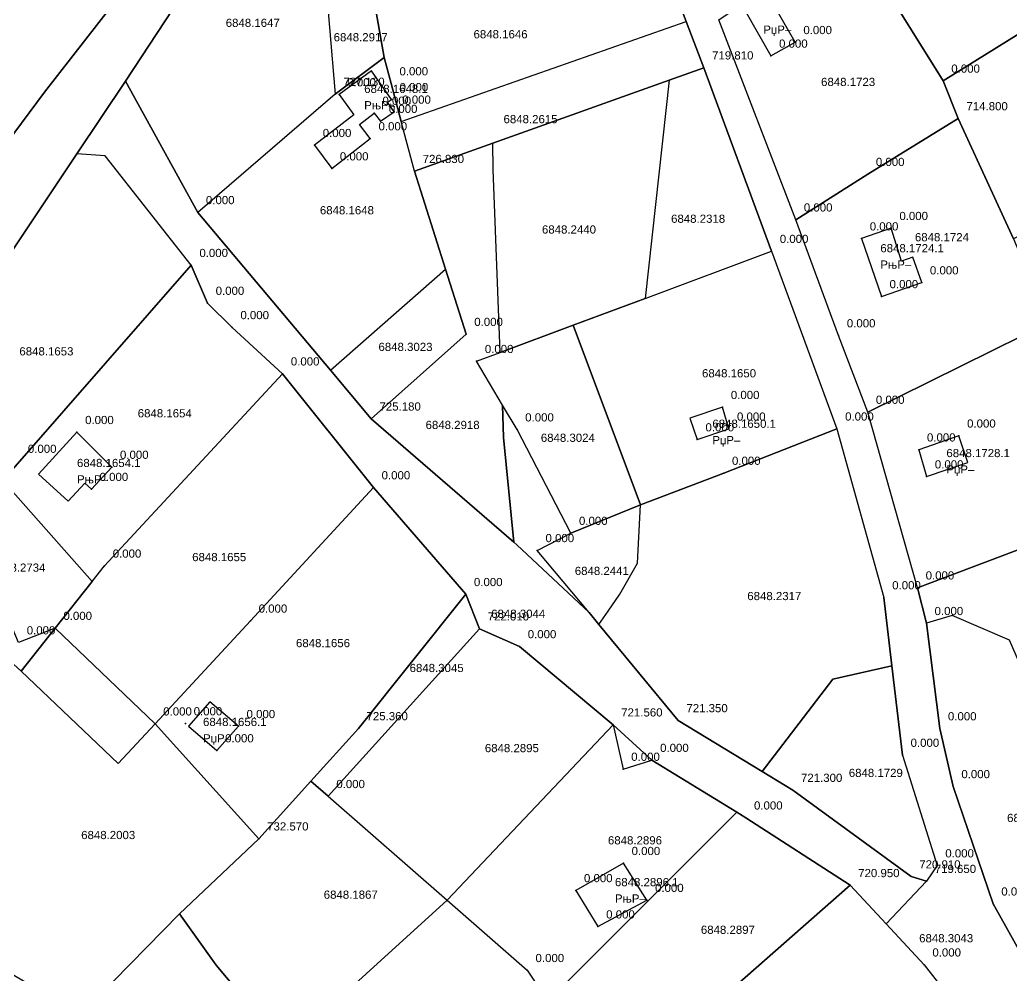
# Model space of a CAD drawing. Header units: metres. Extents: x 8504925 to 8509157, y 4588840 to 4591954.
# Drawn here: x 8505812 to 8505933.1, y 4590792.2 to 4590909 of the extents above; entities that cross this region are included whole.
import ezdxf

# ---------------------------------------------------------------- set-up
doc = ezdxf.new("R2010")
doc.units = ezdxf.units.M
for name, color, linetype in [('cad13', 30, 'Continuous'), ('cad144', 7, 'Continuous'), ('cad146', 7, 'Continuous'), ('cad176', 7, 'Continuous'), ('cad_cont_1', 30, 'Continuous'), ('cad_cont_2', 7, 'Continuous'), ('cad_cont_3', 7, 'Continuous'), ('points', 1, 'Continuous'), ('texts', 7, 'Continuous')]:
    doc.layers.add(name, color=color, linetype=linetype)
doc.styles.get("Standard").update_dxf_attribs({"font": 'arial.ttf'})

msp = doc.modelspace()

# ---------------------------------------------------------------- linework, layer by layer
at = {"layer": 'cad13'}
for points in [[(8505903.7, 4590904.55), (8505906.67, 4590906.21), (8505904.36, 4590910.25), (8505905.28, 4590910.97), (8505904.5, 4590912.42), (8505900.51, 4590910.14), (8505903.7, 4590904.55)], [(8505857.35, 4590899.24), (8505854.92, 4590902.73), (8505850.96, 4590899.83), (8505852.76, 4590897.35), (8505847.96, 4590893.63), (8505850.05, 4590890.78), (8505854.77, 4590894.45), (8505853.43, 4590896.15), (8505855.25, 4590897.57), (8505856.03, 4590896.58), (8505857.67, 4590897.71), (8505856.85, 4590898.89), (8505857.35, 4590899.24)], [(8505917.2, 4590875.16), (8505922.13, 4590876.85), (8505921.06, 4590879.96), (8505919.64, 4590879.48), (8505918.4, 4590883.49), (8505914.78, 4590882.22), (8505917.2, 4590875.16)], [(8505894.71, 4590857.67), (8505898.56, 4590858.98), (8505897.81, 4590861.62), (8505893.82, 4590860.27), (8505894.71, 4590857.67)], [(8505817.86, 4590850.13), (8505819.89, 4590852.34), (8505820.7, 4590851.61), (8505823.19, 4590854.31), (8505818.93, 4590858.56), (8505814.24, 4590853.45), (8505817.86, 4590850.13)], [(8505922.73, 4590853.14), (8505927.78, 4590854.88), (8505926.67, 4590858.13), (8505921.77, 4590856.43), (8505922.73, 4590853.14)], [(8505836.03, 4590819.67), (8505838.65, 4590822.63), (8505835.15, 4590825.63), (8505832.56, 4590822.63), (8505836.03, 4590819.67)], [(8505882.58, 4590798.15), (8505888.55, 4590801.39), (8505885.69, 4590805.9), (8505879.87, 4590802.58), (8505882.58, 4590798.15)]]:
    msp.add_lwpolyline(points, dxfattribs=at)
at = {"layer": 'cad144'}
for points in [[(8505893.361, 4590908.761), (8505887.82, 4590923.38)], [(8505913.32, 4590919.76), (8505919.95, 4590909.22), (8505924.74, 4590901.5)], [(8505924.74, 4590901.5), (8505937.87, 4590909.63), (8505944.1, 4590912.97)], [(8505856.48, 4590904.37), (8505855.13, 4590912.02)], [(8505895.52, 4590903.11), (8505893.361, 4590908.761)], [(8505906.73, 4590884.53), (8505897.36, 4590908.96)], [(8505850.47, 4590899.89), (8505856.48, 4590904.37)], [(8505856.48, 4590904.37), (8505857.33, 4590901.17)], [(8505891.261, 4590901.58), (8505895.52, 4590903.11)], [(8505895.52, 4590903.11), (8505903.79, 4590880.69)], [(8505858.547, 4590896.535), (8505857.33, 4590901.17)], [(8505869.753, 4590893.883), (8505891.261, 4590901.58)], [(8505924.74, 4590901.5), (8505926.59, 4590896.9)], [(8505850.47, 4590899.89), (8505833.69, 4590885.43)], [(8505860.17, 4590890.46), (8505858.547, 4590896.535)], [(8505906.73, 4590884.53), (8505915.53, 4590890.1), (8505926.59, 4590896.9)], [(8505926.59, 4590896.9), (8505933.34, 4590882.19)], [(8505860.17, 4590890.46), (8505869.753, 4590893.883)], [(8505863.947, 4590878.489), (8505860.17, 4590890.46)], [(8505849.897, 4590866.136), (8505833.69, 4590885.43)], [(8505915.53, 4590861.03), (8505911.98, 4590870.38), (8505906.73, 4590884.53)], [(8505888.326, 4590874.909), (8505903.79, 4590880.69)], [(8505903.79, 4590880.69), (8505911.77, 4590858.99)], [(8505811.94, 4590855.04), (8505832.89, 4590878.97)], [(8505832.89, 4590878.97), (8505834.88, 4590874.35), (8505837.9, 4590871.38)], [(8505866.47, 4590870.55), (8505863.947, 4590878.489)], [(8505879.532, 4590871.627), (8505888.326, 4590874.909)], [(8505915.53, 4590861.03), (8505934.46, 4590870.39), (8505937.11, 4590873.19)], [(8505870.647, 4590868.311), (8505879.532, 4590871.627)], [(8505837.9, 4590871.38), (8505844.06, 4590865.72)], [(8505866.47, 4590870.55), (8505854.89, 4590860.21)], [(8505870.902, 4590861.885), (8505867.76, 4590867.24), (8505870.647, 4590868.311)], [(8505844.06, 4590865.72), (8505822.3, 4590842.24)], [(8505844.06, 4590865.72), (8505855.15, 4590851.81)], [(8505854.89, 4590860.21), (8505849.897, 4590866.136)], [(8505872.69, 4590858.88), (8505870.902, 4590861.885)], [(8505921.61, 4590839.57), (8505915.53, 4590861.03)], [(8505887.77, 4590849.7), (8505897.95, 4590853.58), (8505911.77, 4590858.99)], [(8505911.77, 4590858.99), (8505917.52, 4590838.37)], [(8505828.47, 4590822.95), (8505840.13, 4590835.52), (8505855.15, 4590851.81)], [(8505855.15, 4590851.81), (8505866.43, 4590838.76)], [(8505921.61, 4590839.57), (8505951.97, 4590851.05)], [(8505879.26, 4590846.24), (8505887.77, 4590849.7)], [(8505816.28, 4590834.63), (8505811.8, 4590832.86), (8505807.48, 4590843), (8505805.53, 4590847.57)], [(8505875.17, 4590844.13), (8505879.26, 4590846.24)], [(8505881.51, 4590836.55), (8505875.17, 4590844.13)], [(8505820.776, 4590840.306), (8505822.3, 4590842.24)], [(8505816.28, 4590834.63), (8505820.776, 4590840.306)], [(8505921.61, 4590839.57), (8505922.7, 4590835.22)], [(8505866.43, 4590838.76), (8505853.31, 4590822.37)], [(8505918.487, 4590830.01), (8505917.52, 4590838.37)], [(8505882.666, 4590835.07), (8505881.51, 4590836.55)], [(8505816.28, 4590834.63), (8505828.47, 4590822.95)], [(8505868.11, 4590834.56), (8505849.62, 4590814.08)], [(8505868.11, 4590834.56), (8505873, 4590832.39), (8505884.42, 4590822.83)], [(8505902.628, 4590817.113), (8505892.38, 4590823.35), (8505882.666, 4590835.07)], [(8505922.7, 4590835.22), (8505924.33, 4590822.36)], [(8505919.77, 4590819.12), (8505918.487, 4590830.01)], [(8505828.47, 4590822.95), (8505841.17, 4590808.9)], [(8505847.492, 4590815.921), (8505853.31, 4590822.37)], [(8505884.42, 4590822.83), (8505885.64, 4590817.41), (8505889.17, 4590818.5)], [(8505930.85, 4590800.95), (8505925.97, 4590815.29), (8505924.33, 4590822.36)], [(8505889.17, 4590818.5), (8505899.528, 4590812.127)], [(8505919.77, 4590819.12), (8505924.01, 4590805.61), (8505922.72, 4590803.71)], [(8505906.38, 4590814.84), (8505902.628, 4590817.113)], [(8505841.17, 4590808.9), (8505847.492, 4590815.921)], [(8505922.72, 4590803.71), (8505920.83, 4590804.26), (8505906.38, 4590814.84)], [(8505849.62, 4590814.08), (8505864.139, 4590801.38)], [(8505899.528, 4590812.127), (8505900.64, 4590811.46), (8505913.37, 4590803.2)], [(8505898.51, 4590790.15), (8505913.37, 4590803.2)], [(8505913.37, 4590803.2), (8505917.766, 4590798.489)], [(8505864.139, 4590801.38), (8505873.95, 4590792.82)], [(8505935.352, 4590792.92), (8505930.85, 4590800.95)], [(8505917.766, 4590798.489), (8505922.43, 4590793.5), (8505930.96, 4590782.51), (8505937.13, 4590774.81), (8505936.75, 4590774.23)], [(8505873.95, 4590792.82), (8505876.435, 4590789.056)]]:
    msp.add_lwpolyline(points, dxfattribs=at)
at = {"layer": 'cad146'}
for points in [[(8505824.88, 4590901.47), (8505832.6, 4590913.28), (8505834.45, 4590915.76), (8505842.52, 4590925.52), (8505846.82, 4590930.06), (8505847.82, 4590930.71)], [(8505847.82, 4590930.71), (8505848.42, 4590924.34), (8505850.47, 4590899.89)], [(8505858.547, 4590896.535), (8505893.361, 4590908.761)], [(8505818.93, 4590892.58), (8505824.88, 4590901.47)], [(8505833.69, 4590885.43), (8505824.88, 4590901.47)], [(8505891.261, 4590901.58), (8505888.326, 4590874.909)], [(8505870.647, 4590868.311), (8505869.78, 4590890.66), (8505869.753, 4590893.883)], [(8505791.36, 4590851.64), (8505794.39, 4590855.34), (8505808.78, 4590877.45), (8505818.93, 4590892.58)], [(8505832.89, 4590878.97), (8505822.38, 4590892.32), (8505818.93, 4590892.58)], [(8505849.897, 4590866.136), (8505863.947, 4590878.489)], [(8505879.532, 4590871.627), (8505887.77, 4590849.7)], [(8505872.29, 4590845.14), (8505871.05, 4590857.92), (8505870.902, 4590861.885)], [(8505872.29, 4590845.14), (8505854.89, 4590860.21)], [(8505879.26, 4590846.24), (8505872.69, 4590858.88)], [(8505820.776, 4590840.306), (8505809.886, 4590852.647)], [(8505882.666, 4590835.07), (8505883.81, 4590836.7), (8505885.27, 4590838.78), (8505887.39, 4590842.56), (8505887.77, 4590849.7)], [(8505881.51, 4590836.55), (8505872.67, 4590844.79), (8505872.29, 4590845.14)], [(8505866.43, 4590838.76), (8505868.11, 4590834.56)], [(8505940.28, 4590816.1), (8505932.84, 4590833.15), (8505925.854, 4590836.155), (8505922.7, 4590835.22)], [(8505812.109, 4590829.368), (8505816.28, 4590834.63)], [(8505812.109, 4590829.368), (8505811.19, 4590830.24)], [(8505828.47, 4590822.95), (8505823.982, 4590818.094), (8505812.109, 4590829.368)], [(8505918.487, 4590830.01), (8505911.26, 4590828.38), (8505902.628, 4590817.113)], [(8505864.139, 4590801.38), (8505884.42, 4590822.83)], [(8505884.42, 4590822.83), (8505889.17, 4590818.5)], [(8505849.62, 4590814.08), (8505847.492, 4590815.921)], [(8505876.435, 4590789.056), (8505899.528, 4590812.127)], [(8505831.46, 4590799.71), (8505841.17, 4590808.9)], [(8505917.766, 4590798.489), (8505922.72, 4590803.71)], [(8505844.37, 4590783.39), (8505864.139, 4590801.38)], [(8505819.42, 4590787.41), (8505831.46, 4590799.71)], [(8505844.37, 4590783.39), (8505835.96, 4590793.46), (8505831.46, 4590799.71)]]:
    msp.add_lwpolyline(points, dxfattribs=at)
at = {"layer": 'cad176'}
msp.add_lwpolyline([(8505804.03, 4591026.49), (8505817.1, 4590997.19), (8505821.29, 4590982.35), (8505830.3, 4590959.36), (8505833.09, 4590942.63), (8505835.56, 4590929.31), (8505830.74, 4590928.71), (8505831.13, 4590920.88), (8505814.98, 4590900.11), (8505804.75, 4590886.41), (8505794.15, 4590863.86), (8505789.97, 4590855.31), (8505752.54, 4590842.8)], dxfattribs=at)
at = {"layer": 'cad_cont_1'}
for points in [[(8505903.7, 4590904.55), (8505906.67, 4590906.21), (8505904.36, 4590910.25), (8505905.28, 4590910.97), (8505904.5, 4590912.42), (8505900.51, 4590910.14), (8505903.7, 4590904.55)], [(8505857.35, 4590899.24), (8505854.92, 4590902.73), (8505850.96, 4590899.83), (8505852.76, 4590897.35), (8505847.96, 4590893.63), (8505850.05, 4590890.78), (8505854.77, 4590894.45), (8505853.43, 4590896.15), (8505855.25, 4590897.57), (8505856.03, 4590896.58), (8505857.67, 4590897.71), (8505856.85, 4590898.89), (8505857.35, 4590899.24)], [(8505917.2, 4590875.16), (8505922.13, 4590876.85), (8505921.06, 4590879.96), (8505919.64, 4590879.48), (8505918.4, 4590883.49), (8505914.78, 4590882.22), (8505917.2, 4590875.16)], [(8505894.71, 4590857.67), (8505898.56, 4590858.98), (8505897.81, 4590861.62), (8505893.82, 4590860.27), (8505894.71, 4590857.67)], [(8505817.86, 4590850.13), (8505819.89, 4590852.34), (8505820.7, 4590851.61), (8505823.19, 4590854.31), (8505818.93, 4590858.56), (8505814.24, 4590853.45), (8505817.86, 4590850.13)], [(8505922.73, 4590853.14), (8505927.78, 4590854.88), (8505926.67, 4590858.13), (8505921.77, 4590856.43), (8505922.73, 4590853.14)], [(8505836.03, 4590819.67), (8505838.65, 4590822.63), (8505835.15, 4590825.63), (8505832.56, 4590822.63), (8505836.03, 4590819.67)], [(8505882.58, 4590798.15), (8505888.55, 4590801.39), (8505885.69, 4590805.9), (8505879.87, 4590802.58), (8505882.58, 4590798.15)]]:
    msp.add_lwpolyline(points, dxfattribs=at)
at = {"layer": 'cad_cont_2'}
for points in [[(8505913.32, 4590919.76), (8505911.55, 4590922.4), (8505915, 4590924.69), (8505915, 4590924.69), (8505929.852, 4590933.121), (8505929.852, 4590933.121), (8505935.8, 4590923.35), (8505942.33, 4590915.64), (8505942.33, 4590915.64), (8505944.1, 4590912.97), (8505944.1, 4590912.97), (8505937.87, 4590909.63), (8505924.74, 4590901.5), (8505924.74, 4590901.5), (8505919.95, 4590909.22), (8505913.32, 4590919.76)], [(8505847.82, 4590930.71), (8505848.42, 4590924.34), (8505850.47, 4590899.89), (8505850.47, 4590899.89), (8505856.48, 4590904.37), (8505856.48, 4590904.37), (8505855.13, 4590912.02), (8505855.13, 4590912.02), (8505854.048, 4590915.857), (8505854.048, 4590915.857), (8505849.66, 4590931.44), (8505849.66, 4590931.44), (8505847.82, 4590930.71)], [(8505833.69, 4590885.43), (8505824.88, 4590901.47), (8505824.88, 4590901.47), (8505832.6, 4590913.28), (8505834.45, 4590915.76), (8505842.52, 4590925.52), (8505846.82, 4590930.06), (8505847.82, 4590930.71), (8505847.82, 4590930.71), (8505848.42, 4590924.34), (8505850.47, 4590899.89), (8505850.47, 4590899.89), (8505833.69, 4590885.43)], [(8505887.82, 4590923.38), (8505873.39, 4590916.97), (8505855.13, 4590912.02), (8505855.13, 4590912.02), (8505856.48, 4590904.37), (8505856.48, 4590904.37), (8505857.33, 4590901.17), (8505857.33, 4590901.17), (8505858.547, 4590896.535), (8505858.547, 4590896.535), (8505893.361, 4590908.761), (8505893.361, 4590908.761), (8505887.82, 4590923.38)], [(8505887.82, 4590923.38), (8505893.361, 4590908.761), (8505893.361, 4590908.761), (8505895.52, 4590903.11), (8505895.52, 4590903.11), (8505903.79, 4590880.69), (8505903.79, 4590880.69), (8505911.77, 4590858.99), (8505911.77, 4590858.99), (8505917.52, 4590838.37), (8505917.52, 4590838.37), (8505918.487, 4590830.01), (8505918.487, 4590830.01), (8505919.77, 4590819.12), (8505919.77, 4590819.12), (8505924.01, 4590805.61), (8505922.72, 4590803.71), (8505922.72, 4590803.71), (8505917.766, 4590798.489), (8505917.766, 4590798.489), (8505922.43, 4590793.5), (8505930.96, 4590782.51)], [(8505764.02, 4590825.89), (8505761.96, 4590829.33), (8505755.82, 4590835.38), (8505754.37, 4590840.88), (8505752.54, 4590842.8), (8505752.54, 4590842.8), (8505789.97, 4590855.31), (8505794.15, 4590863.86), (8505804.75, 4590886.41), (8505814.98, 4590900.11), (8505831.13, 4590920.88)], [(8505897.36, 4590908.96), (8505913.32, 4590919.76), (8505913.32, 4590919.76), (8505919.95, 4590909.22), (8505924.74, 4590901.5), (8505924.74, 4590901.5), (8505926.59, 4590896.9), (8505926.59, 4590896.9), (8505915.53, 4590890.1), (8505906.73, 4590884.53), (8505906.73, 4590884.53), (8505897.36, 4590908.96)], [(8505832.6, 4590913.28), (8505824.88, 4590901.47), (8505824.88, 4590901.47), (8505818.93, 4590892.58), (8505818.93, 4590892.58), (8505808.78, 4590877.45), (8505794.39, 4590855.34), (8505791.36, 4590851.64), (8505791.36, 4590851.64), (8505764.02, 4590825.89)], [(8505951.17, 4590913.15), (8505957.27, 4590901.77), (8505956.51, 4590901.5), (8505957.04, 4590900.52), (8505957.04, 4590900.52), (8505959.66, 4590895.14), (8505959.66, 4590895.14), (8505956.23, 4590893.38), (8505956.23, 4590893.38), (8505955.094, 4590892.884), (8505955.094, 4590892.884), (8505950.89, 4590891.04), (8505950.89, 4590891.04), (8505933.34, 4590882.19), (8505933.34, 4590882.19), (8505926.59, 4590896.9), (8505926.59, 4590896.9), (8505924.74, 4590901.5)], [(8505924.74, 4590901.5), (8505937.87, 4590909.63)], [(8505858.547, 4590896.535), (8505893.361, 4590908.761), (8505893.361, 4590908.761), (8505895.52, 4590903.11), (8505895.52, 4590903.11), (8505891.261, 4590901.58), (8505891.261, 4590901.58), (8505869.753, 4590893.883), (8505869.753, 4590893.883), (8505860.17, 4590890.46), (8505860.17, 4590890.46), (8505858.547, 4590896.535)], [(8505937.45, 4590789.19), (8505935.352, 4590792.92), (8505935.352, 4590792.92), (8505930.85, 4590800.95), (8505930.85, 4590800.95), (8505925.97, 4590815.29), (8505924.33, 4590822.36), (8505924.33, 4590822.36), (8505922.7, 4590835.22), (8505922.7, 4590835.22), (8505921.61, 4590839.57), (8505921.61, 4590839.57), (8505915.53, 4590861.03), (8505915.53, 4590861.03), (8505911.98, 4590870.38), (8505906.73, 4590884.53), (8505906.73, 4590884.53), (8505897.36, 4590908.96)], [(8505850.47, 4590899.89), (8505833.69, 4590885.43), (8505833.69, 4590885.43), (8505849.897, 4590866.136), (8505849.897, 4590866.136), (8505863.947, 4590878.489), (8505863.947, 4590878.489), (8505860.17, 4590890.46), (8505860.17, 4590890.46), (8505858.547, 4590896.535), (8505858.547, 4590896.535), (8505857.33, 4590901.17), (8505857.33, 4590901.17), (8505856.48, 4590904.37), (8505856.48, 4590904.37), (8505850.47, 4590899.89)], [(8505888.326, 4590874.909), (8505903.79, 4590880.69), (8505903.79, 4590880.69), (8505895.52, 4590903.11), (8505895.52, 4590903.11), (8505891.261, 4590901.58), (8505891.261, 4590901.58), (8505888.326, 4590874.909)], [(8505832.89, 4590878.97), (8505822.38, 4590892.32), (8505818.93, 4590892.58), (8505818.93, 4590892.58), (8505824.88, 4590901.47), (8505824.88, 4590901.47), (8505833.69, 4590885.43), (8505833.69, 4590885.43), (8505849.897, 4590866.136), (8505849.897, 4590866.136), (8505854.89, 4590860.21), (8505854.89, 4590860.21), (8505872.29, 4590845.14), (8505872.29, 4590845.14), (8505872.67, 4590844.79), (8505881.51, 4590836.55), (8505881.51, 4590836.55), (8505882.666, 4590835.07), (8505882.666, 4590835.07), (8505892.38, 4590823.35), (8505902.628, 4590817.113), (8505902.628, 4590817.113), (8505906.38, 4590814.84), (8505906.38, 4590814.84), (8505920.83, 4590804.26), (8505922.72, 4590803.71), (8505922.72, 4590803.71), (8505917.766, 4590798.489), (8505917.766, 4590798.489), (8505913.37, 4590803.2), (8505913.37, 4590803.2), (8505900.64, 4590811.46), (8505899.528, 4590812.127), (8505899.528, 4590812.127), (8505889.17, 4590818.5), (8505889.17, 4590818.5), (8505884.42, 4590822.83), (8505884.42, 4590822.83), (8505873, 4590832.39), (8505868.11, 4590834.56), (8505868.11, 4590834.56), (8505866.43, 4590838.76), (8505866.43, 4590838.76), (8505855.15, 4590851.81), (8505855.15, 4590851.81), (8505844.06, 4590865.72), (8505844.06, 4590865.72), (8505837.9, 4590871.38), (8505837.9, 4590871.38), (8505834.88, 4590874.35), (8505832.89, 4590878.97)], [(8505869.753, 4590893.883), (8505891.261, 4590901.58), (8505891.261, 4590901.58), (8505888.326, 4590874.909), (8505888.326, 4590874.909), (8505879.532, 4590871.627), (8505879.532, 4590871.627), (8505870.647, 4590868.311), (8505870.647, 4590868.311), (8505869.78, 4590890.66), (8505869.753, 4590893.883)], [(8505906.73, 4590884.53), (8505915.53, 4590890.1), (8505926.59, 4590896.9), (8505926.59, 4590896.9), (8505933.34, 4590882.19), (8505933.34, 4590882.19), (8505937.11, 4590873.19), (8505937.11, 4590873.19), (8505934.46, 4590870.39), (8505915.53, 4590861.03), (8505915.53, 4590861.03), (8505911.98, 4590870.38), (8505906.73, 4590884.53)], [(8505866.47, 4590870.55), (8505854.89, 4590860.21), (8505854.89, 4590860.21), (8505872.29, 4590845.14), (8505872.29, 4590845.14), (8505871.05, 4590857.92), (8505870.902, 4590861.885), (8505870.902, 4590861.885), (8505867.76, 4590867.24), (8505870.647, 4590868.311), (8505870.647, 4590868.311), (8505869.78, 4590890.66), (8505869.753, 4590893.883), (8505869.753, 4590893.883), (8505860.17, 4590890.46), (8505860.17, 4590890.46), (8505863.947, 4590878.489), (8505863.947, 4590878.489), (8505866.47, 4590870.55)], [(8505791.36, 4590851.64), (8505799.21, 4590843.28), (8505799.21, 4590843.28), (8505805.53, 4590847.57), (8505805.53, 4590847.57), (8505809.886, 4590852.647), (8505809.886, 4590852.647), (8505811.94, 4590855.04), (8505811.94, 4590855.04), (8505832.89, 4590878.97), (8505832.89, 4590878.97), (8505822.38, 4590892.32), (8505818.93, 4590892.58), (8505818.93, 4590892.58), (8505808.78, 4590877.45), (8505794.39, 4590855.34), (8505791.36, 4590851.64)], [(8505879.532, 4590871.627), (8505888.326, 4590874.909), (8505888.326, 4590874.909), (8505903.79, 4590880.69), (8505903.79, 4590880.69), (8505911.77, 4590858.99), (8505911.77, 4590858.99), (8505897.95, 4590853.58), (8505887.77, 4590849.7), (8505887.77, 4590849.7), (8505879.532, 4590871.627)], [(8505811.94, 4590855.04), (8505809.886, 4590852.647), (8505809.886, 4590852.647), (8505820.776, 4590840.306), (8505820.776, 4590840.306), (8505822.3, 4590842.24), (8505822.3, 4590842.24), (8505844.06, 4590865.72), (8505844.06, 4590865.72), (8505837.9, 4590871.38), (8505837.9, 4590871.38), (8505834.88, 4590874.35), (8505832.89, 4590878.97), (8505832.89, 4590878.97), (8505811.94, 4590855.04)], [(8505849.897, 4590866.136), (8505863.947, 4590878.489), (8505863.947, 4590878.489), (8505866.47, 4590870.55), (8505866.47, 4590870.55), (8505854.89, 4590860.21), (8505854.89, 4590860.21), (8505849.897, 4590866.136)], [(8505915.53, 4590861.03), (8505934.46, 4590870.39), (8505937.11, 4590873.19), (8505937.11, 4590873.19), (8505944.4, 4590867.8), (8505944.4, 4590867.8), (8505950.51, 4590854.28), (8505951.97, 4590851.05), (8505951.97, 4590851.05), (8505921.61, 4590839.57), (8505921.61, 4590839.57), (8505915.53, 4590861.03)], [(8505870.902, 4590861.885), (8505867.76, 4590867.24), (8505870.647, 4590868.311), (8505870.647, 4590868.311), (8505879.532, 4590871.627), (8505879.532, 4590871.627), (8505887.77, 4590849.7), (8505887.77, 4590849.7), (8505879.26, 4590846.24), (8505879.26, 4590846.24), (8505872.69, 4590858.88), (8505872.69, 4590858.88), (8505870.902, 4590861.885)], [(8505812.109, 4590829.368), (8505816.28, 4590834.63), (8505816.28, 4590834.63), (8505820.776, 4590840.306), (8505820.776, 4590840.306), (8505822.3, 4590842.24), (8505822.3, 4590842.24), (8505844.06, 4590865.72), (8505844.06, 4590865.72), (8505855.15, 4590851.81), (8505855.15, 4590851.81), (8505840.13, 4590835.52), (8505828.47, 4590822.95), (8505828.47, 4590822.95), (8505823.982, 4590818.094), (8505812.109, 4590829.368)], [(8505872.69, 4590858.88), (8505870.902, 4590861.885), (8505870.902, 4590861.885), (8505871.05, 4590857.92), (8505872.29, 4590845.14), (8505872.29, 4590845.14), (8505872.67, 4590844.79), (8505881.51, 4590836.55), (8505881.51, 4590836.55), (8505882.666, 4590835.07), (8505882.666, 4590835.07), (8505883.81, 4590836.7), (8505885.27, 4590838.78), (8505887.39, 4590842.56), (8505887.77, 4590849.7), (8505887.77, 4590849.7), (8505879.26, 4590846.24), (8505879.26, 4590846.24), (8505872.69, 4590858.88)], [(8505882.666, 4590835.07), (8505883.81, 4590836.7), (8505885.27, 4590838.78), (8505887.39, 4590842.56), (8505887.77, 4590849.7), (8505887.77, 4590849.7), (8505897.95, 4590853.58), (8505911.77, 4590858.99), (8505911.77, 4590858.99), (8505917.52, 4590838.37), (8505917.52, 4590838.37), (8505918.487, 4590830.01), (8505918.487, 4590830.01), (8505911.26, 4590828.38), (8505902.628, 4590817.113), (8505902.628, 4590817.113), (8505892.38, 4590823.35), (8505882.666, 4590835.07)], [(8505921.61, 4590839.57), (8505951.97, 4590851.05), (8505951.97, 4590851.05), (8505958.84, 4590853.52), (8505958.84, 4590853.52), (8505959.64, 4590851.23), (8505959.64, 4590851.23), (8505964.43, 4590837.75), (8505964.43, 4590837.75), (8505970.982, 4590818.786), (8505970.982, 4590818.786), (8505940.28, 4590816.1), (8505940.28, 4590816.1), (8505932.84, 4590833.15), (8505925.854, 4590836.155), (8505922.7, 4590835.22), (8505922.7, 4590835.22), (8505921.61, 4590839.57)], [(8505799.21, 4590843.28), (8505805.53, 4590847.57), (8505805.53, 4590847.57), (8505809.886, 4590852.647), (8505809.886, 4590852.647), (8505820.776, 4590840.306), (8505820.776, 4590840.306), (8505816.28, 4590834.63), (8505816.28, 4590834.63), (8505812.109, 4590829.368), (8505812.109, 4590829.368), (8505811.19, 4590830.24), (8505811.19, 4590830.24), (8505810.9, 4590830.55), (8505799.21, 4590843.28)], [(8505828.47, 4590822.95), (8505840.13, 4590835.52), (8505855.15, 4590851.81), (8505855.15, 4590851.81), (8505866.43, 4590838.76), (8505866.43, 4590838.76), (8505853.31, 4590822.37), (8505853.31, 4590822.37), (8505847.492, 4590815.921), (8505847.492, 4590815.921), (8505841.17, 4590808.9), (8505841.17, 4590808.9), (8505828.47, 4590822.95)], [(8505847.492, 4590815.921), (8505853.31, 4590822.37), (8505853.31, 4590822.37), (8505866.43, 4590838.76), (8505866.43, 4590838.76), (8505868.11, 4590834.56), (8505868.11, 4590834.56), (8505849.62, 4590814.08), (8505849.62, 4590814.08), (8505847.492, 4590815.921)], [(8505922.7, 4590835.22), (8505924.33, 4590822.36), (8505924.33, 4590822.36), (8505925.97, 4590815.29), (8505930.85, 4590800.95), (8505930.85, 4590800.95), (8505935.352, 4590792.92), (8505935.352, 4590792.92), (8505942.4, 4590796.93), (8505946.82, 4590798.44), (8505947.89, 4590797.4), (8505947.89, 4590797.4), (8505948.59, 4590797.76), (8505948.59, 4590797.76), (8505940.28, 4590816.1), (8505940.28, 4590816.1), (8505932.84, 4590833.15), (8505925.854, 4590836.155), (8505922.7, 4590835.22)], [(8505868.11, 4590834.56), (8505849.62, 4590814.08), (8505849.62, 4590814.08), (8505864.139, 4590801.38), (8505864.139, 4590801.38), (8505884.42, 4590822.83), (8505884.42, 4590822.83), (8505873, 4590832.39), (8505868.11, 4590834.56)], [(8505811.19, 4590830.24), (8505796.16, 4590801.07), (8505796.16, 4590801.07), (8505819.42, 4590787.41), (8505819.42, 4590787.41), (8505831.46, 4590799.71), (8505831.46, 4590799.71), (8505841.17, 4590808.9), (8505841.17, 4590808.9), (8505828.47, 4590822.95), (8505828.47, 4590822.95), (8505823.982, 4590818.094), (8505812.109, 4590829.368), (8505812.109, 4590829.368), (8505811.19, 4590830.24)], [(8505906.38, 4590814.84), (8505902.628, 4590817.113), (8505902.628, 4590817.113), (8505911.26, 4590828.38), (8505918.487, 4590830.01), (8505918.487, 4590830.01), (8505919.77, 4590819.12), (8505919.77, 4590819.12), (8505924.01, 4590805.61), (8505922.72, 4590803.71), (8505922.72, 4590803.71), (8505920.83, 4590804.26), (8505906.38, 4590814.84)], [(8505864.139, 4590801.38), (8505873.95, 4590792.82), (8505873.95, 4590792.82), (8505876.435, 4590789.056), (8505876.435, 4590789.056), (8505899.528, 4590812.127), (8505899.528, 4590812.127), (8505889.17, 4590818.5), (8505889.17, 4590818.5), (8505884.42, 4590822.83), (8505884.42, 4590822.83), (8505864.139, 4590801.38)], [(8505844.37, 4590783.39), (8505835.96, 4590793.46), (8505831.46, 4590799.71), (8505831.46, 4590799.71), (8505841.17, 4590808.9), (8505841.17, 4590808.9), (8505847.492, 4590815.921), (8505847.492, 4590815.921), (8505849.62, 4590814.08), (8505849.62, 4590814.08), (8505864.139, 4590801.38), (8505864.139, 4590801.38), (8505844.37, 4590783.39)], [(8505876.435, 4590789.056), (8505899.528, 4590812.127), (8505899.528, 4590812.127), (8505900.64, 4590811.46), (8505913.37, 4590803.2), (8505913.37, 4590803.2), (8505898.51, 4590790.15), (8505898.51, 4590790.15), (8505889.1, 4590783.71), (8505880.427, 4590783.034), (8505880.427, 4590783.034), (8505877.991, 4590786.708), (8505877.991, 4590786.708), (8505876.435, 4590789.056)], [(8505904.6, 4590781.9), (8505898.51, 4590790.15), (8505898.51, 4590790.15), (8505913.37, 4590803.2), (8505913.37, 4590803.2), (8505917.766, 4590798.489), (8505917.766, 4590798.489), (8505922.43, 4590793.5), (8505930.96, 4590782.51), (8505937.13, 4590774.81), (8505936.75, 4590774.23), (8505936.75, 4590774.23), (8505921.79, 4590762.01), (8505921.79, 4590762.01), (8505904.6, 4590781.9)], [(8505844.37, 4590783.39), (8505864.139, 4590801.38), (8505864.139, 4590801.38), (8505873.95, 4590792.82), (8505873.95, 4590792.82), (8505876.435, 4590789.056), (8505876.435, 4590789.056), (8505877.991, 4590786.708), (8505877.991, 4590786.708), (8505857.31, 4590768.22), (8505857.31, 4590768.22), (8505844.37, 4590783.39)], [(8505819.42, 4590787.41), (8505831.46, 4590799.71), (8505831.46, 4590799.71), (8505835.96, 4590793.46), (8505844.37, 4590783.39), (8505844.37, 4590783.39), (8505857.31, 4590768.22), (8505857.31, 4590768.22), (8505868.59, 4590754.3), (8505868.59, 4590754.3), (8505853.14, 4590764.39), (8505835.89, 4590775.72), (8505819.42, 4590787.41)]]:
    msp.add_lwpolyline(points, dxfattribs=at)
at = {"layer": 'cad_cont_3'}
msp.add_lwpolyline([(8505831.13, 4590920.88), (8505814.98, 4590900.11), (8505804.75, 4590886.41)], dxfattribs=at)
at = {"layer": 'points'}
for p in [(8505906.67, 4590906.21), (8505903.7, 4590904.55), (8505895.52, 4590903.11), (8505857.33, 4590901.17), (8505924.74, 4590901.5), (8505850.47, 4590899.89), (8505850.96, 4590899.83), (8505857.35, 4590899.24), (8505855.25, 4590897.57), (8505857.67, 4590897.71), (8505856.03, 4590896.58), (8505926.59, 4590896.9), (8505847.96, 4590893.63), (8505854.77, 4590894.45), (8505850.05, 4590890.78), (8505860.17, 4590890.46), (8505915.53, 4590890.1), (8505833.69, 4590885.43), (8505906.73, 4590884.53), (8505918.4, 4590883.49), (8505914.78, 4590882.22), (8505903.79, 4590880.69), (8505832.89, 4590878.97), (8505922.13, 4590876.85), (8505834.88, 4590874.35), (8505917.2, 4590875.16), (8505837.9, 4590871.38), (8505866.47, 4590870.55), (8505911.98, 4590870.38), (8505867.76, 4590867.24), (8505844.06, 4590865.72), (8505897.81, 4590861.62), (8505915.53, 4590861.03), (8505854.89, 4590860.21), (8505818.93, 4590858.56), (8505872.69, 4590858.88), (8505898.56, 4590858.98), (8505911.77, 4590858.99), (8505894.71, 4590857.67), (8505926.67, 4590858.13), (8505921.77, 4590856.43), (8505823.19, 4590854.31), (8505897.95, 4590853.58), (8505922.73, 4590853.14), (8505820.7, 4590851.61), (8505855.15, 4590851.81), (8505879.26, 4590846.24), (8505875.17, 4590844.13), (8505822.3, 4590842.24), (8505921.61, 4590839.57), (8505866.43, 4590838.76), (8505917.52, 4590838.37), (8505840.13, 4590835.52), (8505816.28, 4590834.63), (8505868.11, 4590834.56), (8505922.7, 4590835.22), (8505873, 4590832.39), (8505892.38, 4590823.35), (8505828.47, 4590822.95), (8505832.19, 4590822.97), (8505838.65, 4590822.63), (8505853.31, 4590822.37), (8505884.42, 4590822.83), (8505924.33, 4590822.36), (8505836.03, 4590819.67), (8505889.17, 4590818.5), (8505919.77, 4590819.12), (8505885.64, 4590817.41), (8505906.38, 4590814.84), (8505925.97, 4590815.29), (8505849.62, 4590814.08), (8505900.64, 4590811.46), (8505841.17, 4590808.9), (8505885.69, 4590805.9), (8505924.01, 4590805.61), (8505920.83, 4590804.26), (8505879.87, 4590802.58), (8505913.37, 4590803.2), (8505922.72, 4590803.71), (8505888.55, 4590801.39), (8505930.85, 4590800.95), (8505882.58, 4590798.15), (8505922.43, 4590793.5), (8505873.95, 4590792.82)]:
    msp.add_point(p, dxfattribs=at)

# ---------------------------------------------------------------- texts
at = {"layer": 'cad_cont_1'}
for s, p in [('6848.1648.1', (8505854.023, 4590900.019)), ('6848.1724.1', (8505917.071, 4590880.552)), ('6848.1650.1', (8505896.554, 4590859.104)), ('6848.1728.1', (8505925.141, 4590855.522)), ('6848.1654.1', (8505818.94, 4590854.31)), ('6848.1656.1', (8505834.336, 4590822.667)), ('6848.2896.1', (8505884.652, 4590803.092))]:
    msp.add_text(s, height=1, dxfattribs=at).set_placement(p)
at = {"layer": 'cad_cont_2'}
for s, p in [('6848.1647', (8505837.11, 4590908.09)), ('6848.2917', (8505850.292, 4590906.332)), ('6848.1646', (8505867.38, 4590906.699)), ('6848.1723', (8505909.835, 4590900.87)), ('6848.2615', (8505871.042, 4590896.324)), ('6848.1648', (8505848.61, 4590885.19)), ('6848.2318', (8505891.511, 4590884.154)), ('6848.2440', (8505875.738, 4590882.84)), ('6848.1724', (8505921.297, 4590881.895)), ('6848.3023', (8505855.765, 4590868.496)), ('6848.1653', (8505811.9, 4590867.95)), ('6848.1650', (8505895.29, 4590865.27)), ('6848.1654', (8505826.36, 4590860.38)), ('6848.2918', (8505861.521, 4590858.958)), ('6848.3024', (8505875.599, 4590857.389)), ('6848.1655', (8505833.01, 4590842.81)), ('6848.2734', (8505808.48, 4590841.522)), ('6848.2441', (8505879.75, 4590841.12)), ('6848.2317', (8505900.82, 4590838.05)), ('6848.3044', (8505869.536, 4590835.88)), ('6848.1656', (8505845.69, 4590832.3)), ('6848.3045', (8505859.57, 4590829.26)), ('6848.2895', (8505868.76, 4590819.47)), ('6848.1729', (8505913.22, 4590816.44)), ('6848.1731', (8505932.558, 4590810.937)), ('6848.2003', (8505819.45, 4590808.85)), ('6848.2896', (8505883.8, 4590808.2)), ('6848.1867', (8505849.08, 4590801.56)), ('6848.2897', (8505895.15, 4590797.27)), ('6848.3043', (8505921.814, 4590796.237))]:
    msp.add_text(s, height=1, dxfattribs=at).set_placement(p)
at = {"layer": 'points'}
for s, p in [('0.000', (8505907.67, 4590907.21)), ('0.000', (8505904.7, 4590905.55)), ('719.810', (8505896.52, 4590904.11)), ('0.000', (8505858.33, 4590902.17)), ('0.000', (8505925.74, 4590902.5)), ('727.130', (8505851.47, 4590900.89)), ('0.000', (8505851.96, 4590900.83)), ('0.000', (8505858.35, 4590900.24)), ('0.000', (8505856.25, 4590898.57)), ('0.000', (8505858.67, 4590898.71)), ('0.000', (8505857.03, 4590897.58)), ('714.800', (8505927.59, 4590897.9)), ('0.000', (8505855.77, 4590895.45)), ('0.000', (8505848.96, 4590894.63)), ('0.000', (8505851.05, 4590891.78)), ('726.830', (8505861.17, 4590891.46)), ('0.000', (8505916.53, 4590891.1)), ('0.000', (8505834.69, 4590886.43)), ('0.000', (8505907.73, 4590885.53)), ('0.000', (8505919.4, 4590884.49)), ('0.000', (8505915.78, 4590883.22)), ('0.000', (8505904.79, 4590881.69)), ('0.000', (8505833.89, 4590879.97)), ('0.000', (8505923.13, 4590877.85)), ('0.000', (8505918.2, 4590876.16)), ('0.000', (8505835.88, 4590875.35)), ('0.000', (8505838.9, 4590872.38)), ('0.000', (8505867.47, 4590871.55)), ('0.000', (8505912.98, 4590871.38)), ('0.000', (8505868.76, 4590868.24)), ('0.000', (8505845.06, 4590866.72)), ('0.000', (8505898.81, 4590862.62)), ('725.180', (8505855.89, 4590861.21)), ('0.000', (8505916.53, 4590862.03)), ('0.000', (8505873.69, 4590859.88)), ('0.000', (8505899.56, 4590859.98)), ('0.000', (8505912.77, 4590859.99)), ('0.000', (8505819.93, 4590859.56)), ('0.000', (8505895.71, 4590858.67)), ('0.000', (8505927.67, 4590859.13)), ('0.000', (8505922.77, 4590857.43)), ('0.000', (8505812.94, 4590856.04)), ('0.000', (8505824.19, 4590855.31)), ('0.000', (8505898.95, 4590854.58)), ('0.000', (8505923.73, 4590854.14)), ('0.000', (8505821.7, 4590852.61)), ('0.000', (8505856.15, 4590852.81)), ('0.000', (8505880.26, 4590847.24)), ('0.000', (8505876.17, 4590845.13)), ('0.000', (8505823.3, 4590843.24)), ('0.000', (8505922.61, 4590840.57)), ('0.000', (8505867.43, 4590839.76)), ('0.000', (8505918.52, 4590839.37)), ('0.000', (8505817.28, 4590835.63)), ('0.000', (8505841.13, 4590836.52)), ('722.010', (8505869.11, 4590835.56)), ('0.000', (8505923.7, 4590836.22)), ('0.000', (8505812.8, 4590833.86)), ('0.000', (8505874, 4590833.39)), ('0.000', (8505829.47, 4590823.95)), ('0.000', (8505833.19, 4590823.97)), ('0.000', (8505839.65, 4590823.63)), ('725.360', (8505854.31, 4590823.37)), ('721.560', (8505885.42, 4590823.83)), ('721.350', (8505893.38, 4590824.35)), ('0.000', (8505925.33, 4590823.36)), ('0.000', (8505837.03, 4590820.67)), ('0.000', (8505920.77, 4590820.12)), ('0.000', (8505890.17, 4590819.5)), ('0.000', (8505886.64, 4590818.41)), ('0.000', (8505926.97, 4590816.29)), ('0.000', (8505850.62, 4590815.08)), ('721.300', (8505907.38, 4590815.84)), ('0.000', (8505901.64, 4590812.46)), ('732.570', (8505842.17, 4590809.9)), ('0.000', (8505886.69, 4590806.9)), ('0.000', (8505925.01, 4590806.61)), ('720.910', (8505921.83, 4590805.26)), ('720.950', (8505914.37, 4590804.2)), ('719.650', (8505923.72, 4590804.71)), ('0.000', (8505880.87, 4590803.58)), ('0.000', (8505889.55, 4590802.39)), ('0.000', (8505931.85, 4590801.95)), ('0.000', (8505883.58, 4590799.15)), ('0.000', (8505923.43, 4590794.5)), ('0.000', (8505874.95, 4590793.82))]:
    msp.add_text(s, height=1, dxfattribs=at).set_placement(p)
at = {"layer": 'texts'}
for s, p in [('РџР–', (8505902.777, 4590907.258)), ('РњР–', (8505854.023, 4590898.019)), ('РњР–', (8505917.071, 4590878.552)), ('РџР–', (8505896.554, 4590857.104)), ('РџР–', (8505925.141, 4590853.522)), ('РњР–', (8505818.94, 4590852.31)), ('РџР–', (8505834.336, 4590820.667)), ('РњР–', (8505884.652, 4590801.092))]:
    msp.add_text(s, height=1, dxfattribs=at).set_placement(p)

doc.saveas('drawing.dxf')
